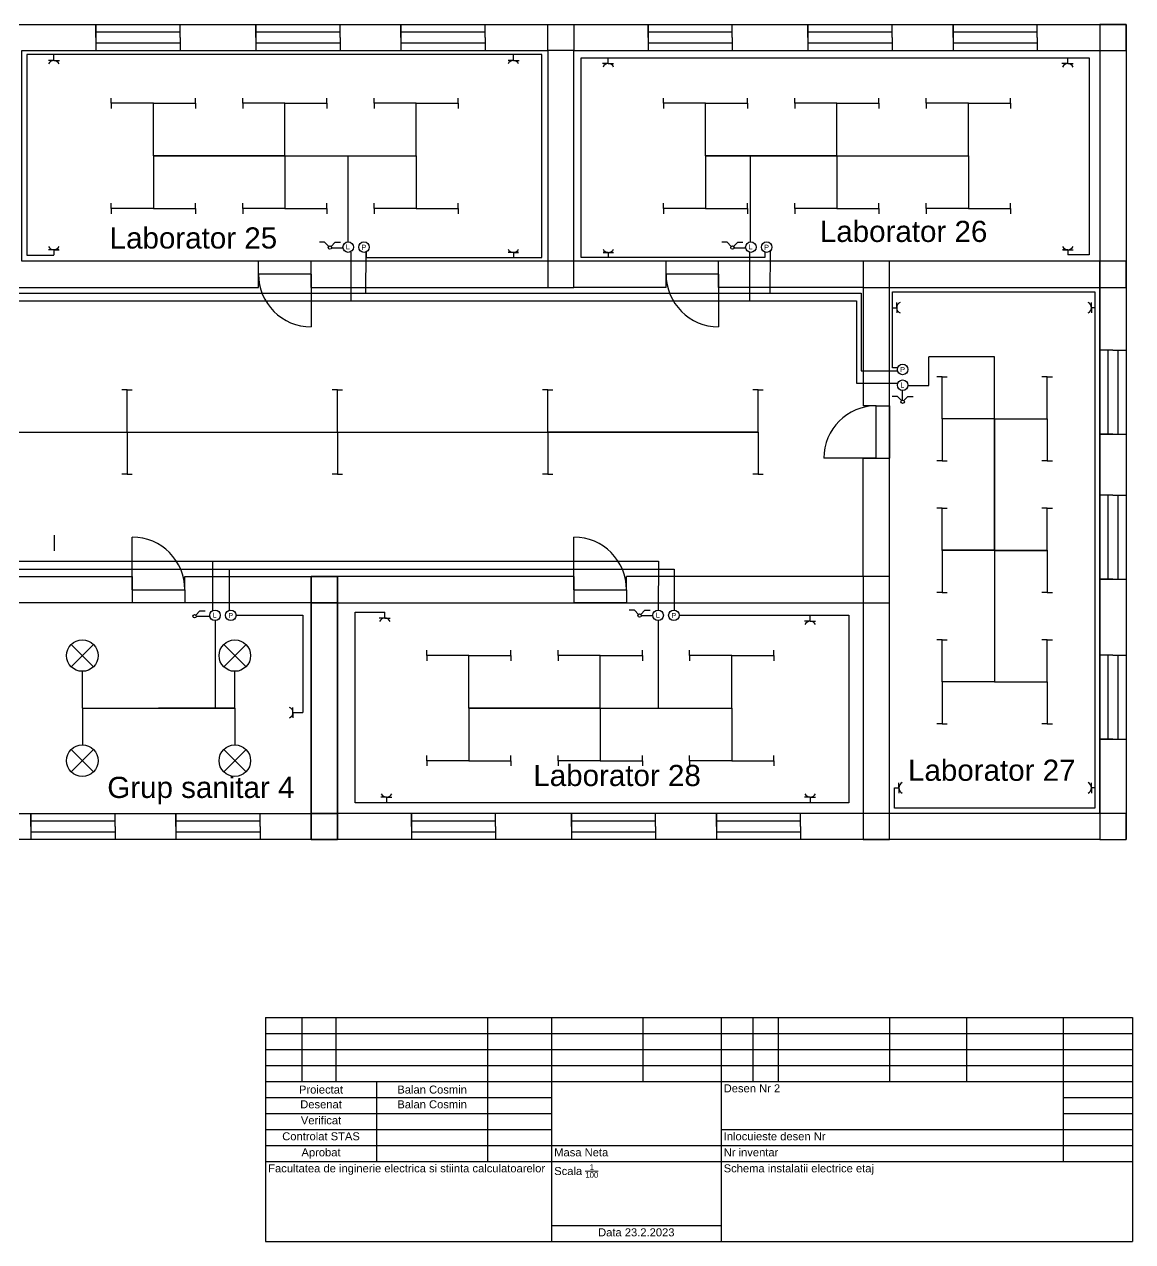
# Model space of a CAD drawing. Header units: inches. Extents: x 6 to 507, y 12 to 243.
# Drawn here: x 296.1 to 506.9, y 11.5 to 242.9 of the extents above; entities that cross this region are included whole.
import ezdxf

# ---------------------------------------------------------------- set-up
doc = ezdxf.new("R2010")
doc.units = ezdxf.units.IN
doc.header["$MEASUREMENT"] = 0
doc.styles.get("Standard").update_dxf_attribs({"font": 'arial.ttf'})

# ---------------------------------------------------------------- blocks, each defined once
blk = doc.blocks.new('*T9')
at = {"color": 0, "linetype": 'ByBlock', "lineweight": -2, "transparency": 16777216}
for p, q in [((0, 0), (164.92, 0)), ((0, 0), (0, -12.17)), ((6.89, 0), (6.89, -12.17)), ((13.38, 0), (13.38, -12.17)), ((42.25, 0), (42.25, -12.17)), ((54.4, 0), (54.4, -12.17)), ((71.78, 0), (71.78, -12.17)), ((86.64, 0), (86.64, -12.17)), ((92.71, 0), (92.71, -12.17)), ((97.52, 0), (97.52, -12.17)), ((118.65, 0), (118.65, -12.17)), ((133.31, 0), (133.31, -12.17)), ((151.73, 0), (151.73, -12.17)), ((164.92, 0), (164.92, -12.17)), ((0, -3.04), (164.92, -3.04)), ((0, -6.08), (164.92, -6.08)), ((0, -9.13), (164.92, -9.13)), ((0, -12.17), (164.92, -12.17))]:
    blk.add_line(p, q, dxfattribs=at)
blk = doc.blocks.new('*T10')
at = {"color": 0, "linetype": 'ByBlock', "lineweight": -2, "transparency": 16777216}
for p, q in [((0, 0), (164.92, 0)), ((0, 0), (0, -15.21)), ((21.13, 0), (21.13, -15.21)), ((42.25, 0), (42.25, -15.21)), ((54.4, 0), (54.4, -15.21)), ((86.64, 0), (86.64, -15.21)), ((151.73, 0), (151.73, -15.21)), ((164.92, 0), (164.92, -15.21)), ((0, -3.04), (54.4, -3.04)), ((151.73, -3.04), (164.92, -3.04)), ((0, -6.08), (54.4, -6.08)), ((151.73, -6.08), (164.92, -6.08)), ((0, -9.13), (54.4, -9.13)), ((86.64, -9.13), (164.92, -9.13)), ((0, -12.17), (164.92, -12.17)), ((0, -15.21), (164.92, -15.21))]:
    blk.add_line(p, q, dxfattribs=at)
at = {"color": 0, "lineweight": 13, "transparency": 16777216, "char_height": 1.521}
for s, insert, width, attachment_point in [('Proiectat', (10.56, -1.52), 20.1115, 5), ('Balan Cosmin', (31.69, -1.52), 20.1115, 5), ('Desen Nr 2', (87.14, -0.51), 64.0797, 1), ('Desenat', (10.56, -3.55), 20.1115, 2), ('Balan Cosmin', (31.69, -3.55), 20.1115, 2), ('Verificat', (10.56, -6.59), 20.1115, 2), ('Controlat STAS', (10.56, -9.63), 20.1115, 2), ('Inlocuieste desen Nr', (87.14, -9.63), 64.0797, 1), ('Aprobat', (10.56, -12.68), 20.1115, 2), ('Masa Neta', (54.91, -12.68), 31.2189, 1), ('Nr inventar', (87.14, -12.68), 64.0797, 1)]:
    blk.add_mtext(s, dxfattribs=dict(at, insert=insert, width=width, attachment_point=attachment_point))
blk = doc.blocks.new('*T11')
at = {"color": 0, "linetype": 'ByBlock', "lineweight": -2, "transparency": 16777216}
for p, q in [((0, 0), (164.92, 0)), ((0, 0), (0, -15.21)), ((54.4, 0), (54.4, -15.21)), ((86.64, 0), (86.64, -15.21)), ((164.92, 0), (164.92, -15.21)), ((54.4, -12.17), (86.64, -12.17)), ((0, -15.21), (164.92, -15.21))]:
    blk.add_line(p, q, dxfattribs=at)
at = {"color": 0, "lineweight": 13, "transparency": 16777216, "char_height": 1.521}
for s, insert, width, attachment_point in [('Facultatea de inginerie electrica si stiinta calculatoarelor', (0.51, -0.51), 53.391, 1), ('\\A1;Scala {\\H0.7x;\\S1/100;}', (54.91, -0.51), 31.2189, 1), ('Schema instalatii electrice etaj', (87.14, -0.51), 77.2659, 1), ('Data 23.2.2023', (70.52, -12.68), 31.2189, 2)]:
    blk.add_mtext(s, dxfattribs=dict(at, insert=insert, width=width, attachment_point=attachment_point))

msp = doc.modelspace()

# ---------------------------------------------------------------- linework, layer by layer
for p, q in [((309.72, 241.44), (309.72, 242.94)), ((309.72, 242.94), (309.72, 237.94)), ((309.72, 240.44), (309.72, 241.44)), ((325.72, 241.44), (309.72, 241.44)), ((309.72, 241.44), (309.72, 239.44)), ((325.72, 241.44), (325.72, 242.94)), ((325.72, 240.44), (325.72, 241.44)), ((340.13, 241.44), (340.13, 242.94)), ((340.13, 242.94), (340.13, 237.94)), ((340.13, 240.44), (340.13, 241.44)), ((356.13, 241.44), (340.13, 241.44)), ((340.13, 241.44), (340.13, 239.44)), ((356.13, 241.44), (356.13, 242.94)), ((356.13, 240.44), (356.13, 241.44)), ((367.72, 241.44), (367.72, 242.94)), ((367.72, 242.94), (367.72, 237.94)), ((367.72, 240.44), (367.72, 241.44)), ((383.72, 241.44), (367.72, 241.44)), ((367.72, 241.44), (367.72, 239.44)), ((383.72, 241.44), (383.72, 242.94)), ((383.72, 240.44), (383.72, 241.44)), ((414.72, 241.44), (414.72, 242.94)), ((414.72, 242.94), (414.72, 237.94)), ((414.72, 240.44), (414.72, 241.44)), ((430.72, 241.44), (414.72, 241.44)), ((414.72, 241.44), (414.72, 239.44)), ((430.72, 241.44), (430.72, 242.94)), ((430.72, 240.44), (430.72, 241.44)), ((445.13, 241.44), (445.13, 242.94)), ((445.13, 242.94), (445.13, 237.94)), ((445.13, 240.44), (445.13, 241.44)), ((461.13, 241.44), (445.13, 241.44)), ((445.13, 241.44), (445.13, 239.44)), ((461.13, 241.44), (461.13, 242.94)), ((461.13, 240.44), (461.13, 241.44)), ((472.72, 241.44), (472.72, 242.94)), ((472.72, 242.94), (472.72, 237.94)), ((472.72, 240.44), (472.72, 241.44)), ((488.72, 241.44), (472.72, 241.44)), ((472.72, 241.44), (472.72, 239.44)), ((488.72, 241.44), (488.72, 242.94)), ((488.72, 240.44), (488.72, 241.44)), ((309.72, 240.44), (309.72, 239.44)), ((309.72, 239.44), (325.72, 239.44)), ((325.72, 240.44), (325.72, 239.44)), ((325.72, 239.94), (325.72, 237.94)), ((340.13, 240.44), (340.13, 239.44)), ((340.13, 239.44), (356.13, 239.44)), ((356.13, 240.44), (356.13, 239.44)), ((356.13, 239.94), (356.13, 237.94)), ((367.72, 240.44), (367.72, 239.44)), ((367.72, 239.44), (383.72, 239.44)), ((383.72, 240.44), (383.72, 239.44)), ((383.72, 239.94), (383.72, 237.94)), ((414.72, 240.44), (414.72, 239.44)), ((414.72, 239.44), (430.72, 239.44)), ((430.72, 240.44), (430.72, 239.44)), ((430.72, 239.94), (430.72, 237.94)), ((445.13, 240.44), (445.13, 239.44)), ((445.13, 239.44), (461.13, 239.44)), ((461.13, 240.44), (461.13, 239.44)), ((461.13, 239.94), (461.13, 237.94)), ((472.72, 240.44), (472.72, 239.44)), ((472.72, 239.44), (488.72, 239.44)), ((488.72, 240.44), (488.72, 239.44)), ((488.72, 239.94), (488.72, 237.94)), ((301.7, 236.08), (300.7, 236.08)), ((301.7, 236.08), (301.7, 237.18)), ((301.7, 236.08), (302.81, 236.08)), ((301.7, 236.08), (302.7, 236.08)), ((389.1, 236.08), (388.1, 236.08)), ((389.1, 236.08), (389.1, 237.18)), ((389.1, 236.08), (390.21, 236.08)), ((389.1, 236.08), (390.1, 236.08)), ((407.16, 235.49), (407.16, 236.59)), ((494.55, 235.49), (494.55, 236.59)), ((407.16, 235.49), (406.05, 235.49)), ((407.16, 235.49), (406.16, 235.49)), ((407.16, 235.49), (408.16, 235.49)), ((494.55, 235.49), (493.44, 235.49)), ((494.55, 235.49), (493.55, 235.49)), ((494.55, 235.49), (495.55, 235.49)), ((312.63, 227.94), (312.63, 228.94)), ((320.63, 227.94), (312.63, 227.94)), ((312.63, 227.94), (312.63, 226.94)), ((320.63, 227.94), (328.63, 227.94)), ((328.63, 227.94), (328.63, 228.94)), ((328.63, 227.94), (328.63, 226.94)), ((337.63, 227.94), (337.63, 228.94)), ((345.63, 227.94), (337.63, 227.94)), ((337.63, 227.94), (337.63, 226.94)), ((345.63, 227.94), (353.63, 227.94)), ((353.63, 227.94), (353.63, 228.94)), ((353.63, 227.94), (353.63, 226.94)), ((362.63, 227.94), (362.63, 228.94)), ((370.63, 227.94), (362.63, 227.94)), ((362.63, 227.94), (362.63, 226.94)), ((370.63, 227.94), (378.63, 227.94)), ((378.63, 227.94), (378.63, 228.94)), ((378.63, 227.94), (378.63, 226.94)), ((417.63, 227.94), (417.63, 228.94)), ((425.63, 227.94), (417.63, 227.94)), ((417.63, 227.94), (417.63, 226.94)), ((425.63, 227.94), (433.63, 227.94)), ((433.63, 227.94), (433.63, 228.94)), ((433.63, 227.94), (433.63, 226.94)), ((442.63, 227.94), (442.63, 228.94)), ((450.63, 227.94), (442.63, 227.94)), ((442.63, 227.94), (442.63, 226.94)), ((450.63, 227.94), (458.63, 227.94)), ((458.63, 227.94), (458.63, 228.94)), ((458.63, 227.94), (458.63, 226.94)), ((467.63, 227.94), (467.63, 228.94)), ((475.63, 227.94), (467.63, 227.94)), ((467.63, 227.94), (467.63, 226.94)), ((475.63, 227.94), (483.63, 227.94)), ((483.63, 227.94), (483.63, 228.94)), ((483.63, 227.94), (483.63, 226.94)), ((312.63, 207.94), (312.63, 208.94)), ((328.63, 207.94), (328.63, 208.94)), ((337.63, 207.94), (337.63, 208.94)), ((353.63, 207.94), (353.63, 208.94)), ((362.63, 207.94), (362.63, 208.94)), ((378.63, 207.94), (378.63, 208.94)), ((417.63, 207.94), (417.63, 208.94)), ((433.63, 207.94), (433.63, 208.94)), ((442.63, 207.94), (442.63, 208.94)), ((458.63, 207.94), (458.63, 208.94)), ((467.63, 207.94), (467.63, 208.94)), ((483.63, 207.94), (483.63, 208.94)), ((320.63, 207.94), (312.63, 207.94)), ((312.63, 207.94), (312.63, 206.94)), ((320.63, 207.94), (328.63, 207.94)), ((328.63, 207.94), (328.63, 206.94)), ((345.63, 207.94), (337.63, 207.94)), ((337.63, 207.94), (337.63, 206.94)), ((345.63, 207.94), (353.63, 207.94)), ((353.63, 207.94), (353.63, 206.94)), ((370.63, 207.94), (362.63, 207.94)), ((362.63, 207.94), (362.63, 206.94)), ((370.63, 207.94), (378.63, 207.94)), ((378.63, 207.94), (378.63, 206.94)), ((425.63, 207.94), (417.63, 207.94)), ((417.63, 207.94), (417.63, 206.94)), ((425.63, 207.94), (433.63, 207.94)), ((433.63, 207.94), (433.63, 206.94)), ((450.63, 207.94), (442.63, 207.94)), ((442.63, 207.94), (442.63, 206.94)), ((450.63, 207.94), (458.63, 207.94)), ((458.63, 207.94), (458.63, 206.94)), ((475.63, 207.94), (467.63, 207.94)), ((467.63, 207.94), (467.63, 206.94)), ((475.63, 207.94), (483.63, 207.94)), ((483.63, 207.94), (483.63, 206.94)), ((353.21, 201.5), (352.21, 201.5)), ((353.99, 200.72), (353.21, 201.5)), ((354.44, 200.72), (355.21, 201.5)), ((355.21, 201.5), (356.21, 201.5)), ((429.76, 201.5), (428.76, 201.5)), ((430.53, 200.72), (429.76, 201.5)), ((430.98, 200.72), (431.76, 201.5)), ((431.76, 201.5), (432.76, 201.5)), ((301.7, 200.08), (300.7, 200.08)), ((302.66, 200.08), (301.7, 200.08)), ((301.7, 200.08), (302.7, 200.08)), ((301.7, 200.08), (301.7, 199.12)), ((356.71, 200.36), (354.5, 200.36)), ((389.1, 199.57), (388.1, 199.57)), ((390.05, 199.57), (389.1, 199.57)), ((389.1, 199.57), (390.1, 199.57)), ((389.1, 199.57), (389.1, 198.61)), ((407.16, 199.57), (406.16, 199.57)), ((406.2, 199.57), (407.16, 199.57)), ((407.16, 199.57), (408.16, 199.57)), ((407.16, 199.57), (407.16, 198.61)), ((431.07, 200.48), (433.27, 200.48)), ((494.55, 200.08), (493.55, 200.08)), ((493.6, 200.08), (494.55, 200.08)), ((494.55, 200.08), (495.55, 200.08)), ((494.55, 200.08), (494.55, 199.12)), ((340.63, 192.94), (340.63, 197.94)), ((350.63, 192.94), (350.63, 197.94)), ((418.13, 192.94), (418.13, 197.94)), ((428.13, 192.94), (428.13, 197.94)), ((350.63, 195.44), (340.63, 195.44)), ((350.63, 195.44), (350.63, 185.44)), ((428.13, 195.44), (418.13, 195.44)), ((428.13, 195.44), (428.13, 185.44)), ((170.63, 192.94), (340.63, 192.94)), ((350.63, 192.94), (395.63, 192.94)), ((418.13, 192.94), (400.63, 192.94)), ((455.63, 192.94), (428.13, 192.94)), ((455.63, 192.94), (455.63, 170.44)), ((462.01, 189.07), (462.01, 190.07)), ((499.06, 189.07), (499.06, 190.07)), ((461.18, 189.07), (462.01, 189.07)), ((462.01, 189.07), (462.01, 188.07)), ((499.71, 189.07), (499.06, 189.07)), ((499.06, 189.07), (499.06, 188.07)), ((502.13, 181.03), (500.63, 181.03)), ((503.13, 181.03), (502.13, 181.03)), ((502.13, 181.03), (502.13, 165.03)), ((503.13, 181.03), (504.13, 181.03)), ((503.63, 181.03), (505.63, 181.03)), ((504.13, 165.03), (504.13, 181.03)), ((315.63, 173.44), (314.63, 173.44)), ((315.63, 165.44), (315.63, 173.44)), ((315.63, 173.44), (316.63, 173.44)), ((355.63, 173.44), (354.63, 173.44)), ((355.63, 165.44), (355.63, 173.44)), ((355.63, 173.44), (356.63, 173.44)), ((395.63, 173.44), (394.63, 173.44)), ((395.63, 165.44), (395.63, 173.44)), ((395.63, 173.44), (396.63, 173.44)), ((435.63, 173.44), (434.63, 173.44)), ((435.63, 165.44), (435.63, 173.44)), ((435.63, 173.44), (436.63, 173.44)), ((462.14, 172.2), (461.14, 172.2)), ((462.92, 171.42), (462.14, 172.2)), ((463.13, 171.51), (463.13, 173.34)), ((463.37, 171.42), (464.14, 172.2)), ((464.14, 172.2), (465.14, 172.2)), ((458.13, 170.44), (455.63, 170.44)), ((458.13, 170.44), (460.63, 170.44)), ((458.13, 160.44), (458.13, 170.44)), ((460.63, 170.44), (460.63, 160.44)), ((315.63, 165.44), (315.63, 157.44)), ((355.63, 165.44), (355.63, 157.44)), ((395.63, 165.44), (395.63, 157.44)), ((435.63, 165.44), (435.63, 157.44)), ((502.13, 165.03), (500.63, 165.03)), ((500.63, 165.03), (505.63, 165.03)), ((503.13, 165.03), (502.13, 165.03)), ((502.13, 165.03), (504.13, 165.03)), ((503.13, 165.03), (504.13, 165.03)), ((458.13, 160.44), (448.13, 160.44)), ((455.63, 160.44), (460.63, 160.44)), ((455.63, 137.94), (455.63, 160.44)), ((315.63, 157.44), (314.63, 157.44)), ((315.63, 157.44), (316.63, 157.44)), ((355.63, 157.44), (354.63, 157.44)), ((355.63, 157.44), (356.63, 157.44)), ((395.63, 157.44), (394.63, 157.44)), ((395.63, 157.44), (396.63, 157.44)), ((435.63, 157.44), (434.63, 157.44)), ((435.63, 157.44), (436.63, 157.44)), ((502.13, 153.44), (500.63, 153.44)), ((503.13, 153.44), (502.13, 153.44)), ((502.13, 153.44), (502.13, 137.44)), ((503.13, 153.44), (504.13, 153.44)), ((503.63, 153.44), (505.63, 153.44)), ((504.13, 137.44), (504.13, 153.44)), ((316.63, 135.44), (316.63, 145.44)), ((400.63, 135.44), (400.63, 145.44)), ((287.63, 137.94), (316.63, 137.94)), ((316.63, 137.94), (316.63, 132.94)), ((326.63, 137.94), (350.63, 137.94)), ((326.63, 135.44), (326.63, 137.94)), ((400.63, 137.94), (355.63, 137.94)), ((400.63, 137.94), (400.63, 132.94)), ((455.63, 137.94), (410.63, 137.94)), ((410.63, 135.44), (410.63, 137.94)), ((502.13, 137.44), (500.63, 137.44)), ((500.63, 137.44), (505.63, 137.44)), ((503.13, 137.44), (502.13, 137.44)), ((502.13, 137.44), (504.13, 137.44)), ((503.13, 137.44), (504.13, 137.44)), ((316.63, 135.44), (326.63, 135.44)), ((326.63, 135.44), (326.63, 132.94)), ((400.63, 135.44), (410.63, 135.44)), ((410.63, 135.44), (410.63, 132.94)), ((350.63, 132.94), (287.63, 132.94)), ((326.63, 132.94), (316.63, 132.94)), ((350.63, 132.94), (350.63, 92.94)), ((350.63, 132.94), (350.63, 92.94)), ((350.63, 92.94), (350.63, 132.94)), ((355.63, 132.94), (355.63, 92.94)), ((410.63, 132.94), (400.63, 132.94)), ((328.7, 130.64), (329.47, 131.41)), ((329.47, 131.41), (330.47, 131.41)), ((364.67, 130.07), (363.57, 130.07)), ((364.67, 130.07), (363.67, 130.07)), ((364.67, 130.07), (364.67, 131.18)), ((364.67, 130.07), (365.67, 130.07)), ((412.11, 131.54), (411.11, 131.54)), ((412.88, 130.77), (412.11, 131.54)), ((413.33, 130.77), (414.11, 131.54)), ((413.43, 130.54), (415.63, 130.54)), ((414.11, 131.54), (415.11, 131.54)), ((445.56, 129.48), (445.56, 130.59)), ((445.56, 129.48), (444.46, 129.48)), ((445.56, 129.48), (444.56, 129.48)), ((445.56, 129.48), (446.56, 129.48)), ((309.26, 125.07), (305.01, 120.82)), ((305.01, 125.07), (309.26, 120.82)), ((338.26, 125.07), (334.01, 120.82)), ((334.01, 125.07), (338.26, 120.82)), ((372.63, 122.94), (372.63, 123.94)), ((380.63, 122.94), (372.63, 122.94)), ((372.63, 122.94), (372.63, 121.94)), ((380.63, 122.94), (388.63, 122.94)), ((388.63, 122.94), (388.63, 123.94)), ((388.63, 122.94), (388.63, 121.94)), ((397.63, 122.94), (397.63, 123.94)), ((405.63, 122.94), (397.63, 122.94)), ((397.63, 122.94), (397.63, 121.94)), ((405.63, 122.94), (413.63, 122.94)), ((413.63, 122.94), (413.63, 123.94)), ((413.63, 122.94), (413.63, 121.94)), ((422.63, 122.94), (422.63, 123.94)), ((430.63, 122.94), (422.63, 122.94)), ((422.63, 122.94), (422.63, 121.94)), ((430.63, 122.94), (438.63, 122.94)), ((438.63, 122.94), (438.63, 123.94)), ((438.63, 122.94), (438.63, 121.94)), ((502.13, 123.03), (500.63, 123.03)), ((503.13, 123.03), (502.13, 123.03)), ((502.13, 123.03), (502.13, 107.03)), ((503.13, 123.03), (504.13, 123.03)), ((503.63, 123.03), (505.63, 123.03)), ((504.13, 107.03), (504.13, 123.03)), ((347.19, 112.09), (347.19, 113.09)), ((347.19, 112.09), (347.19, 111.09)), ((347.19, 112.09), (349.04, 112.09)), ((502.13, 107.03), (500.63, 107.03)), ((500.63, 107.03), (505.63, 107.03)), ((503.13, 107.03), (502.13, 107.03)), ((502.13, 107.03), (504.13, 107.03)), ((503.13, 107.03), (504.13, 107.03)), ((309.26, 105.07), (305.01, 100.82)), ((305.01, 105.07), (309.26, 100.82)), ((338.26, 105.07), (334.01, 100.82)), ((334.01, 105.07), (338.26, 100.82)), ((372.63, 102.94), (372.63, 103.94)), ((380.63, 102.94), (372.63, 102.94)), ((372.63, 102.94), (372.63, 101.94)), ((380.63, 102.94), (388.63, 102.94)), ((388.63, 102.94), (388.63, 103.94)), ((388.63, 102.94), (388.63, 101.94)), ((397.63, 102.94), (397.63, 103.94)), ((405.63, 102.94), (397.63, 102.94)), ((397.63, 102.94), (397.63, 101.94)), ((405.63, 102.94), (413.63, 102.94)), ((413.63, 102.94), (413.63, 103.94)), ((413.63, 102.94), (413.63, 101.94)), ((422.63, 102.94), (422.63, 103.94)), ((430.63, 102.94), (422.63, 102.94)), ((422.63, 102.94), (422.63, 101.94)), ((430.63, 102.94), (438.63, 102.94)), ((438.63, 102.94), (438.63, 103.94)), ((438.63, 102.94), (438.63, 101.94)), ((461.56, 97.77), (462.4, 97.77)), ((462.4, 97.77), (462.4, 98.77)), ((462.4, 97.77), (462.4, 96.77)), ((499.06, 97.77), (499.06, 98.77)), ((499.71, 97.77), (499.06, 97.77)), ((499.06, 97.77), (499.06, 96.77)), ((364.99, 96.02), (363.88, 96.02)), ((364.99, 96.02), (363.99, 96.02)), ((364.99, 96.02), (365.99, 96.02)), ((364.99, 96.02), (364.99, 94.91)), ((445.56, 96.02), (444.46, 96.02)), ((445.56, 96.02), (444.56, 96.02)), ((445.56, 96.02), (446.56, 96.02)), ((445.56, 96.02), (445.56, 94.91)), ((287.63, 92.94), (350.63, 92.94)), ((297.34, 91.44), (297.34, 92.94)), ((297.34, 92.94), (297.34, 87.94)), ((313.34, 91.44), (313.34, 92.94)), ((313.34, 92.94), (324.93, 92.94)), ((324.93, 91.44), (324.93, 92.94)), ((324.93, 92.94), (324.93, 87.94)), ((340.93, 91.44), (340.93, 92.94)), ((369.72, 91.44), (369.72, 92.94)), ((369.72, 92.94), (369.72, 87.94)), ((385.72, 91.44), (385.72, 92.94)), ((400.13, 91.44), (400.13, 92.94)), ((400.13, 92.94), (400.13, 87.94)), ((416.13, 91.44), (416.13, 92.94)), ((427.72, 91.44), (427.72, 92.94)), ((427.72, 92.94), (427.72, 87.94)), ((443.72, 91.44), (443.72, 92.94)), ((297.34, 90.44), (297.34, 91.44)), ((313.34, 91.44), (297.34, 91.44)), ((297.34, 91.44), (297.34, 89.44)), ((297.34, 90.44), (297.34, 89.44)), ((313.34, 90.44), (313.34, 91.44)), ((313.34, 90.44), (313.34, 89.44)), ((324.93, 90.44), (324.93, 91.44)), ((340.93, 91.44), (324.93, 91.44)), ((324.93, 91.44), (324.93, 89.44)), ((324.93, 90.44), (324.93, 89.44)), ((340.93, 90.44), (340.93, 91.44)), ((340.93, 90.44), (340.93, 89.44)), ((369.72, 90.44), (369.72, 91.44)), ((385.72, 91.44), (369.72, 91.44)), ((369.72, 91.44), (369.72, 89.44)), ((369.72, 90.44), (369.72, 89.44)), ((385.72, 90.44), (385.72, 91.44)), ((385.72, 90.44), (385.72, 89.44)), ((400.13, 90.44), (400.13, 91.44)), ((416.13, 91.44), (400.13, 91.44)), ((400.13, 91.44), (400.13, 89.44)), ((400.13, 90.44), (400.13, 89.44)), ((416.13, 90.44), (416.13, 91.44)), ((416.13, 90.44), (416.13, 89.44)), ((427.72, 90.44), (427.72, 91.44)), ((443.72, 91.44), (427.72, 91.44)), ((427.72, 91.44), (427.72, 89.44)), ((427.72, 90.44), (427.72, 89.44)), ((443.72, 90.44), (443.72, 91.44)), ((443.72, 90.44), (443.72, 89.44)), ((297.34, 89.44), (313.34, 89.44)), ((313.34, 89.94), (313.34, 87.94)), ((324.93, 89.44), (340.93, 89.44)), ((340.93, 89.94), (340.93, 87.94)), ((369.72, 89.44), (385.72, 89.44)), ((385.72, 89.94), (385.72, 87.94)), ((400.13, 89.44), (416.13, 89.44)), ((416.13, 89.94), (416.13, 87.94)), ((427.72, 89.44), (443.72, 89.44)), ((443.72, 89.94), (443.72, 87.94)), ((500.63, 87.94), (265.63, 87.94))]:
    msp.add_line(p, q)
at = {"color": 146, "true_color": 0x105689}
for p, q in [((394.54, 237.18), (296.55, 237.18)), ((296.55, 237.18), (296.55, 199.06)), ((394.54, 198.6), (394.54, 237.18)), ((402.02, 198.61), (402.02, 236.59)), ((402.02, 236.59), (498.59, 236.59)), ((498.59, 236.59), (498.59, 199.12)), ((320.63, 217.94), (320.63, 227.94)), ((345.63, 217.94), (345.63, 227.94)), ((370.63, 217.94), (370.63, 227.94)), ((425.63, 217.94), (425.63, 227.94)), ((450.63, 217.94), (450.63, 227.94)), ((475.63, 217.94), (475.63, 227.94)), ((320.63, 217.94), (370.63, 217.94)), ((345.63, 217.94), (320.63, 217.94)), ((320.63, 217.94), (320.63, 207.94)), ((345.63, 217.94), (370.63, 217.94)), ((345.63, 217.94), (345.63, 207.94)), ((357.68, 201.59), (357.68, 217.95)), ((370.63, 217.94), (370.63, 207.94)), ((425.63, 217.94), (475.63, 217.94)), ((450.63, 217.94), (425.63, 217.94)), ((425.63, 217.94), (425.63, 207.94)), ((434.22, 201.59), (434.22, 217.95)), ((450.63, 217.94), (475.63, 217.94)), ((450.63, 217.94), (450.63, 207.94)), ((475.63, 217.94), (475.63, 207.94)), ((296.55, 199.06), (301.49, 199.06)), ((301.49, 199.06), (301.7, 199.06)), ((301.7, 199.06), (301.7, 199.12)), ((358.25, 190.4), (358.25, 199.65)), ((361.03, 191.82), (361.08, 199.64)), ((361.12, 199.69), (361.12, 198.6)), ((434.05, 190.36), (434.05, 199.62)), ((436.93, 199.66), (436.93, 198.61)), ((437.97, 191.78), (437.98, 199.9)), ((498.59, 199.12), (494.55, 199.12)), ((361.12, 198.6), (394.54, 198.6)), ((436.93, 198.61), (402.02, 198.61)), ((150.92, 191.82), (361.03, 191.82)), ((269.46, 190.4), (356.53, 190.4)), ((356.53, 190.4), (358.25, 190.4)), ((358.25, 190.4), (432.02, 190.4)), ((361.03, 191.82), (438.37, 191.82)), ((432.02, 190.4), (434.44, 190.4)), ((434.44, 190.4), (454.35, 190.4)), ((438.37, 191.82), (455.22, 191.82)), ((454.35, 190.4), (454.35, 174.79)), ((455.22, 191.82), (455.22, 177.09)), ((461.18, 177.66), (461.18, 192.06)), ((461.18, 192.06), (499.71, 192.06)), ((499.71, 192.06), (499.71, 93.91)), ((468.1, 174.31), (468.1, 179.76)), ((480.63, 179.76), (468.1, 179.76)), ((480.63, 167.95), (480.63, 179.76)), ((455.22, 177.05), (462.19, 177.05)), ((462.19, 177.66), (461.18, 177.66)), ((454.35, 174.75), (462.23, 174.75)), ((464.14, 174.31), (468.1, 174.31)), ((480.63, 167.95), (470.63, 167.95)), ((480.63, 167.95), (470.63, 167.95)), ((480.63, 167.94), (470.63, 167.94)), ((480.63, 167.95), (480.63, 117.95)), ((480.63, 142.95), (480.63, 167.95)), ((480.63, 167.95), (490.63, 167.95)), ((480.63, 167.95), (480.63, 117.95)), ((480.63, 142.95), (480.63, 167.95)), ((480.63, 167.95), (490.63, 167.95)), ((480.63, 167.94), (480.63, 117.94)), ((480.63, 142.94), (480.63, 167.94)), ((480.63, 167.94), (490.63, 167.94)), ((480.63, 142.95), (470.63, 142.95)), ((480.63, 142.95), (470.63, 142.95)), ((480.63, 142.94), (470.63, 142.94)), ((480.63, 142.95), (490.63, 142.95)), ((480.63, 142.95), (480.63, 117.95)), ((480.63, 142.95), (490.63, 142.95)), ((480.63, 142.95), (480.63, 117.95)), ((480.63, 142.94), (490.63, 142.94)), ((480.63, 142.94), (480.63, 117.94)), ((480.63, 117.95), (470.63, 117.95)), ((480.63, 117.95), (470.63, 117.95)), ((480.63, 117.94), (470.63, 117.94)), ((480.63, 117.95), (490.63, 117.95)), ((480.63, 117.95), (490.63, 117.95)), ((480.63, 117.94), (490.63, 117.94)), ((461.56, 93.91), (461.56, 97.77)), ((499.71, 93.91), (461.56, 93.91))]:
    msp.add_line(p, q, dxfattribs=at)
at = {"color": 5}
for p, q in [((455.22, 177.09), (455.22, 177.05)), ((454.35, 174.79), (454.35, 174.75))]:
    msp.add_line(p, q, dxfattribs=at)
at = {"color": 7, "true_color": 0xffffff}
for p, q in [((470.63, 175.95), (469.63, 175.95)), ((470.63, 175.95), (469.63, 175.95)), ((470.63, 175.94), (469.63, 175.94)), ((470.63, 167.95), (470.63, 175.95)), ((470.63, 175.95), (471.63, 175.95)), ((470.63, 167.95), (470.63, 175.95)), ((470.63, 175.95), (471.63, 175.95)), ((470.63, 167.94), (470.63, 175.94)), ((470.63, 175.94), (471.63, 175.94)), ((490.63, 175.95), (489.63, 175.95)), ((490.63, 175.95), (489.63, 175.95)), ((490.63, 175.94), (489.63, 175.94)), ((490.63, 167.95), (490.63, 175.95)), ((490.63, 175.95), (491.63, 175.95)), ((490.63, 167.95), (490.63, 175.95)), ((490.63, 175.95), (491.63, 175.95)), ((490.63, 167.94), (490.63, 175.94)), ((490.63, 175.94), (491.63, 175.94)), ((470.63, 167.95), (470.63, 159.95)), ((470.63, 167.95), (470.63, 159.95)), ((470.63, 167.94), (470.63, 159.94)), ((490.63, 167.95), (490.63, 159.95)), ((490.63, 167.95), (490.63, 159.95)), ((490.63, 167.94), (490.63, 159.94)), ((470.63, 159.95), (469.63, 159.95)), ((470.63, 159.95), (469.63, 159.95)), ((470.63, 159.94), (469.63, 159.94)), ((470.63, 159.95), (471.63, 159.95)), ((470.63, 159.95), (471.63, 159.95)), ((470.63, 159.94), (471.63, 159.94)), ((490.63, 159.95), (489.63, 159.95)), ((490.63, 159.95), (489.63, 159.95)), ((490.63, 159.94), (489.63, 159.94)), ((490.63, 159.95), (491.63, 159.95)), ((490.63, 159.95), (491.63, 159.95)), ((490.63, 159.94), (491.63, 159.94)), ((470.63, 150.95), (469.63, 150.95)), ((470.63, 150.95), (469.63, 150.95)), ((470.63, 150.94), (469.63, 150.94)), ((470.63, 142.95), (470.63, 150.95)), ((470.63, 150.95), (471.63, 150.95)), ((470.63, 142.95), (470.63, 150.95)), ((470.63, 150.95), (471.63, 150.95)), ((470.63, 142.94), (470.63, 150.94)), ((470.63, 150.94), (471.63, 150.94)), ((490.63, 150.95), (489.63, 150.95)), ((490.63, 150.95), (489.63, 150.95)), ((490.63, 150.94), (489.63, 150.94)), ((490.63, 142.95), (490.63, 150.95)), ((490.63, 150.95), (491.63, 150.95)), ((490.63, 142.95), (490.63, 150.95)), ((490.63, 150.95), (491.63, 150.95)), ((490.63, 142.94), (490.63, 150.94)), ((490.63, 150.94), (491.63, 150.94)), ((470.63, 142.95), (470.63, 134.95)), ((470.63, 142.95), (470.63, 134.95)), ((470.63, 142.94), (470.63, 134.94)), ((490.63, 142.95), (490.63, 134.95)), ((490.63, 142.95), (490.63, 134.95)), ((490.63, 142.94), (490.63, 134.94)), ((470.63, 134.95), (469.63, 134.95)), ((470.63, 134.95), (469.63, 134.95)), ((470.63, 134.94), (469.63, 134.94)), ((470.63, 134.95), (471.63, 134.95)), ((470.63, 134.95), (471.63, 134.95)), ((470.63, 134.94), (471.63, 134.94)), ((490.63, 134.95), (489.63, 134.95)), ((490.63, 134.95), (489.63, 134.95)), ((490.63, 134.94), (489.63, 134.94)), ((490.63, 134.95), (491.63, 134.95)), ((490.63, 134.95), (491.63, 134.95)), ((490.63, 134.94), (491.63, 134.94)), ((328.79, 130.41), (331.38, 130.41)), ((470.63, 125.95), (469.63, 125.95)), ((470.63, 125.95), (469.63, 125.95)), ((470.63, 125.94), (469.63, 125.94)), ((470.63, 117.95), (470.63, 125.95)), ((470.63, 125.95), (471.63, 125.95)), ((470.63, 117.95), (470.63, 125.95)), ((470.63, 125.95), (471.63, 125.95)), ((470.63, 117.94), (470.63, 125.94)), ((470.63, 125.94), (471.63, 125.94)), ((490.63, 125.95), (489.63, 125.95)), ((490.63, 125.95), (489.63, 125.95)), ((490.63, 125.94), (489.63, 125.94)), ((490.63, 117.95), (490.63, 125.95)), ((490.63, 125.95), (491.63, 125.95)), ((490.63, 117.95), (490.63, 125.95)), ((490.63, 125.95), (491.63, 125.95)), ((490.63, 117.94), (490.63, 125.94)), ((490.63, 125.94), (491.63, 125.94)), ((470.63, 117.95), (470.63, 109.95)), ((470.63, 117.95), (470.63, 109.95)), ((470.63, 117.94), (470.63, 109.94)), ((490.63, 117.95), (490.63, 109.95)), ((490.63, 117.95), (490.63, 109.95)), ((490.63, 117.94), (490.63, 109.94)), ((470.63, 109.95), (469.63, 109.95)), ((470.63, 109.95), (469.63, 109.95)), ((470.63, 109.94), (469.63, 109.94)), ((470.63, 109.95), (471.63, 109.95)), ((470.63, 109.95), (471.63, 109.95)), ((470.63, 109.94), (471.63, 109.94)), ((490.63, 109.95), (489.63, 109.95)), ((490.63, 109.95), (489.63, 109.95)), ((490.63, 109.94), (489.63, 109.94)), ((490.63, 109.95), (491.63, 109.95)), ((490.63, 109.95), (491.63, 109.95)), ((490.63, 109.94), (491.63, 109.94))]:
    msp.add_line(p, q, dxfattribs=at)
at = {"color": 40, "true_color": 0xf8d731}
for p, q in [((75.63, 165.44), (435.63, 165.44)), ((435.63, 165.44), (395.63, 165.44)), ((301.86, 142.83), (301.86, 145.85)), ((268.14, 140.91), (331.91, 140.91)), ((270.37, 139.37), (335.02, 139.37)), ((331.91, 140.91), (331.91, 131.48)), ((331.91, 140.91), (416.7, 140.91)), ((335.02, 139.37), (335.02, 131.53)), ((335.02, 139.37), (419.66, 139.37)), ((416.7, 140.91), (416.64, 131.59)), ((419.66, 139.37), (419.66, 131.59)), ((336.36, 130.59), (349.04, 130.59)), ((349.04, 130.59), (349.04, 112.09)), ((359.01, 94.91), (359.01, 131.18)), ((359.01, 131.18), (364.67, 131.18)), ((420.63, 130.59), (452.88, 130.59)), ((452.88, 130.59), (452.88, 94.91)), ((332.36, 129.59), (332.36, 112.94)), ((416.63, 129.59), (416.63, 112.94)), ((380.63, 112.94), (380.63, 122.94)), ((405.63, 112.94), (405.63, 122.94)), ((430.63, 112.94), (430.63, 122.94)), ((307.13, 112.94), (307.13, 119.94)), ((336.13, 112.94), (336.13, 119.94)), ((307.13, 112.94), (336.13, 112.94)), ((307.13, 112.94), (321.63, 112.94)), ((307.13, 112.94), (307.13, 105.94)), ((336.13, 112.94), (321.63, 112.94)), ((336.13, 112.94), (336.13, 105.94)), ((380.63, 112.94), (430.63, 112.94)), ((405.63, 112.94), (380.63, 112.94)), ((380.63, 112.94), (380.63, 102.94)), ((405.63, 112.94), (430.63, 112.94)), ((405.63, 112.94), (405.63, 102.94)), ((430.63, 112.94), (430.63, 102.94)), ((452.88, 94.91), (359.01, 94.91))]:
    msp.add_line(p, q, dxfattribs=at)
msp.add_lwpolyline([(5.63, 87.94), (5.63, 242.94), (505.63, 242.94), (505.63, 87.94)])
for points in [[(400.63, 237.94), (395.63, 237.94), (395.63, 242.94), (400.63, 242.94)], [(500.63, 237.94), (505.63, 237.94), (505.63, 242.94), (500.63, 242.94)], [(395.63, 237.94), (395.63, 197.94), (295.63, 197.94), (295.63, 237.94)], [(500.63, 237.95), (500.63, 197.95), (400.63, 197.95), (400.63, 237.95)], [(500.63, 237.94), (500.63, 197.94), (400.63, 197.94), (400.63, 237.94)], [(395.63, 192.94), (400.63, 192.94), (400.63, 197.94), (395.63, 197.94)], [(455.63, 192.94), (460.63, 192.94), (460.63, 197.94), (455.63, 197.94)], [(500.63, 192.94), (505.63, 192.94), (505.63, 197.94), (500.63, 197.94)], [(500.63, 197.94), (500.63, 197.94), (500.63, 92.94), (500.63, 92.94)], [(500.63, 92.94), (460.63, 92.94), (460.63, 192.94), (500.63, 192.94)], [(350.63, 132.94), (355.63, 132.94), (355.63, 137.94), (350.63, 137.94)], [(355.63, 132.94), (350.63, 132.94), (350.63, 137.94), (355.63, 137.94)], [(455.63, 132.94), (460.63, 132.94), (460.63, 137.94), (455.63, 137.94)], [(455.63, 132.94), (455.63, 92.94), (355.63, 92.94), (355.63, 132.94)], [(355.63, 87.94), (350.63, 87.94), (350.63, 92.94), (355.63, 92.94)], [(350.63, 87.94), (355.63, 87.94), (355.63, 92.94), (350.63, 92.94)], [(455.63, 87.94), (460.63, 87.94), (460.63, 92.94), (455.63, 92.94)], [(500.63, 87.94), (505.63, 87.94), (505.63, 92.94), (500.63, 92.94)]]:
    msp.add_lwpolyline(points, close=True)
for centre, radius in [((357.69, 200.59), 1), ((360.69, 200.59), 1), ((434.27, 200.59), 1), ((437.27, 200.59), 1), ((354.21, 200.5), 0.319), ((430.76, 200.5), 0.319), ((463.14, 177.34), 1), ((463.14, 174.34), 1), ((463.14, 171.2), 0.319), ((328.47, 130.41), 0.319), ((332.36, 130.59), 1), ((335.36, 130.59), 1), ((413.11, 130.54), 0.319), ((416.63, 130.59), 1), ((419.63, 130.59), 1), ((307.13, 122.94), 3), ((336.13, 122.94), 3), ((307.13, 102.94), 3), ((336.13, 102.94), 3)]:
    msp.add_circle(centre, radius)
for centre, radius, start, end in [((301.7, 234.99), 1.09, 23.351, 156.649), ((389.1, 234.99), 1.09, 23.351, 156.649), ((407.16, 234.4), 1.09, 23.351, 156.649), ((494.55, 234.4), 1.09, 23.351, 156.649), ((301.7, 201.16), 1.09, 203.351, 336.649), ((389.1, 200.66), 1.09, 203.351, 336.649), ((407.16, 200.66), 1.09, 203.351, 336.649), ((494.55, 201.16), 1.09, 203.351, 336.649), ((350.63, 195.44), 10, 180, 270), ((428.13, 195.44), 10, 180, 270), ((463.1, 189.07), 1.09, 113.351, 246.649), ((497.97, 189.07), 1.09, 293.351, 66.649), ((458.13, 160.44), 10, 90, 180), ((316.63, 135.44), 10, 0, 90), ((400.63, 135.44), 10, 0, 90), ((364.67, 128.99), 1.09, 23.351, 156.649), ((445.56, 128.39), 1.09, 23.351, 156.649), ((346.1, 112.09), 1.09, 293.351, 66.649), ((463.49, 97.77), 1.09, 113.351, 246.649), ((497.97, 97.77), 1.09, 293.351, 66.649), ((364.99, 97.11), 1.09, 203.351, 336.649), ((445.56, 97.11), 1.09, 203.351, 336.649)]:
    msp.add_arc(centre, radius, start, end)

# ---------------------------------------------------------------- block references
for name, p in [('*T9', (341.96, 54.1)), ('*T10', (341.96, 41.93)), ('*T11', (341.96, 26.72))]:
    msp.add_blockref(name, p)

# ---------------------------------------------------------------- texts
at = {"color": 7, "true_color": 0xffffff}
for s, height, p in [('Laborator 25', 4.0216, (312.32, 200.32)), ('Laborator 26', 4.0216, (447.39, 201.57)), ('L', 0.967, (357.25, 200.16)), ('P', 0.967, (360.23, 200.07)), ('L', 0.967, (433.83, 200.16)), ('P', 0.967, (436.81, 200.07)), ('L', 0.967, (331.92, 130.15)), ('P', 0.967, (334.91, 130.07)), ('Laborator 28', 4.0216, (392.9, 98.13)), ('Laborator 27', 4.0216, (464.16, 99.12)), ('Grup sanitar 4', 4.0216, (311.87, 95.86))]:
    msp.add_text(s, height=height, dxfattribs=at).set_placement(p)
for s, p in [('P', (462.68, 176.82)), ('L', (462.7, 173.9)), ('L', (416.19, 130.15)), ('P', (419.18, 130.07))]:
    msp.add_text(s, height=0.967).set_placement(p)

doc.saveas('drawing.dxf')
